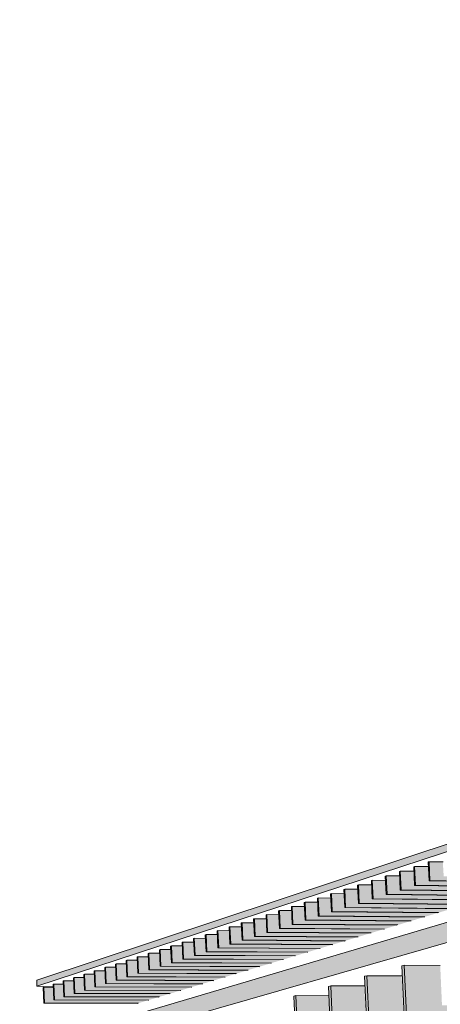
# Model space of a CAD drawing. Header units: inches. Extents: x 30764 to 30770, y -4780 to 4478.
# Drawn here: x 30766.6254 to 30766.6919, y 60.0903 to 60.2459 of the extents above; entities that cross this region are included whole.
import ezdxf

# ---------------------------------------------------------------- set-up
doc = ezdxf.new("R2010")
doc.units = ezdxf.units.IN
doc.header["$MEASUREMENT"] = 0
doc.layers.add('A-ROOF', color=132, linetype='Continuous', lineweight=13)
doc.layers.add('S-BEAM', color=12, linetype='Continuous', lineweight=9)

msp = doc.modelspace()

# ---------------------------------------------------------------- hatches: boundary and pattern name
at = {"layer": 'A-ROOF', "lineweight": 5}
h = msp.add_hatch(color=256, dxfattribs=at)
h.paths.add_polyline_path([(30766.62815, 60.09314), (30766.79129, 60.14664), (30766.79129, 60.14817), (30766.62815, 60.09412)], flags=0)
h.paths.add_polyline_path([(30767.47737, 60.37162), (30767.73992, 60.45771), (30767.73992, 60.46249), (30767.47101, 60.37339)], flags=0)
msp.add_hatch(color=256, dxfattribs=at).paths.add_polyline_path([(30766.52407, 60.05162), (30766.8303, 60.13946), (30766.83011, 60.14384), (30766.52407, 60.05327)], flags=0)
at = {"layer": 'S-BEAM'}
for points in [[(30766.68787, 60.10907), (30766.68801, 60.10911), (30766.68788, 60.11208), (30766.68773, 60.11204)], [(30766.69016, 60.1098), (30766.6903, 60.10984), (30766.69017, 60.11283), (30766.69003, 60.11279)], [(30766.68337, 60.10764), (30766.68351, 60.10769), (30766.68338, 60.11062), (30766.68324, 60.11057)], [(30766.6856, 60.10835), (30766.68574, 60.10839), (30766.68561, 60.11135), (30766.68547, 60.1113)], [(30766.67899, 60.10625), (30766.67912, 60.10629), (30766.679, 60.10919), (30766.67886, 60.10915)], [(30766.68117, 60.10694), (30766.6813, 60.10699), (30766.68117, 60.1099), (30766.68104, 60.10985)], [(30766.67472, 60.1049), (30766.67485, 60.10494), (30766.67472, 60.1078), (30766.67459, 60.10775)], [(30766.67684, 60.10557), (30766.67697, 60.10561), (30766.67685, 60.10849), (30766.67671, 60.10844)], [(30766.66852, 60.10293), (30766.66864, 60.10297), (30766.66852, 60.10577), (30766.66839, 60.10573), (30766.66849, 60.10361)], [(30766.67056, 60.10358), (30766.67069, 60.10362), (30766.67056, 60.10644), (30766.67043, 60.1064), (30766.67056, 60.1036)], [(30766.67263, 60.10423), (30766.67276, 60.10427), (30766.67263, 60.10711), (30766.6725, 60.10707)], [(30766.66451, 60.10166), (30766.66463, 60.1017), (30766.66451, 60.10447), (30766.66439, 60.10443), (30766.66442, 60.10361)], [(30766.6665, 60.10229), (30766.66663, 60.10233), (30766.6665, 60.10512), (30766.66638, 60.10507), (30766.66644, 60.10361)], [(30766.65868, 60.09981), (30766.6588, 60.09985), (30766.65868, 60.10256), (30766.65856, 60.10253)], [(30766.6606, 60.10042), (30766.66072, 60.10046), (30766.6606, 60.10319), (30766.66048, 60.10315)], [(30766.66254, 60.10103), (30766.66267, 60.10107), (30766.66254, 60.10382), (30766.66242, 60.10378), (30766.66243, 60.10361)], [(30766.65491, 60.09861), (30766.65503, 60.09865), (30766.65491, 60.10134), (30766.65479, 60.1013)], [(30766.65679, 60.09921), (30766.6569, 60.09924), (30766.65678, 60.10195), (30766.65666, 60.10191)], [(30766.64942, 60.09687), (30766.64954, 60.09691), (30766.64942, 60.09955), (30766.6493, 60.09951)], [(30766.65123, 60.09744), (30766.65134, 60.09748), (30766.65122, 60.10013), (30766.65111, 60.1001)], [(30766.65306, 60.09803), (30766.65318, 60.09806), (30766.65305, 60.10073), (30766.65294, 60.10069)], [(30766.64587, 60.09574), (30766.64598, 60.09578), (30766.64586, 60.09839), (30766.64575, 60.09835)], [(30766.64764, 60.0963), (30766.64775, 60.09634), (30766.64763, 60.09896), (30766.64752, 60.09893)], [(30766.6407, 60.0941), (30766.6408, 60.09414), (30766.64068, 60.0967), (30766.64058, 60.09666)], [(30766.6424, 60.09464), (30766.64251, 60.09468), (30766.64239, 60.09725), (30766.64228, 60.09722)], [(30766.64413, 60.09519), (30766.64423, 60.09522), (30766.64412, 60.09782), (30766.64401, 60.09778)], [(30766.63569, 60.09252), (30766.6358, 60.09255), (30766.63568, 60.09507), (30766.63558, 60.09503), (30766.63567, 60.09313)], [(30766.63734, 60.09304), (30766.63745, 60.09307), (30766.63733, 60.0956), (30766.63723, 60.09557), (30766.63734, 60.09313)], [(30766.63901, 60.09357), (30766.63911, 60.0936), (30766.639, 60.09615), (30766.63889, 60.09611)], [(30766.63086, 60.09098), (30766.63096, 60.09101), (30766.63084, 60.09349), (30766.63075, 60.09346), (30766.63076, 60.09314)], [(30766.63245, 60.09149), (30766.63255, 60.09152), (30766.63244, 60.09401), (30766.63234, 60.09398), (30766.63238, 60.09314)], [(30766.63406, 60.092), (30766.63416, 60.09203), (30766.63405, 60.09454), (30766.63395, 60.0945), (30766.63401, 60.09314)], [(30766.62928, 60.09048), (30766.62938, 60.09051), (30766.62927, 60.09298), (30766.62917, 60.09294)]]:
    msp.add_hatch(color=256, dxfattribs=at).paths.add_polyline_path(points, flags=0)
at = {"layer": 'S-BEAM', "lineweight": 5}
for points in [[(30766.7054, 60.10892), (30766.70763, 60.10959), (30766.69014, 60.1098), (30766.69001, 60.11206), (30766.68788, 60.11208), (30766.68801, 60.10911), (30766.7001, 60.10898)], [(30766.70779, 60.10964), (30766.71005, 60.11032), (30766.69247, 60.11054), (30766.69233, 60.1128), (30766.69017, 60.11283), (30766.6903, 60.10984), (30766.70582, 60.10966)], [(30766.70071, 60.1075), (30766.70288, 60.10816), (30766.68559, 60.10835), (30766.68546, 60.11059), (30766.68338, 60.11062), (30766.68351, 60.10769), (30766.70006, 60.10751)], [(30766.70304, 60.1082), (30766.70524, 60.10887), (30766.68785, 60.10907), (30766.68772, 60.11132), (30766.68561, 60.11135), (30766.68574, 60.10839), (30766.70008, 60.10824)], [(30766.69614, 60.10612), (30766.69825, 60.10677), (30766.68115, 60.10695), (30766.68102, 60.10917), (30766.679, 60.10919), (30766.67912, 60.10629), (30766.69432, 60.10614)], [(30766.69841, 60.10681), (30766.70055, 60.10746), (30766.68335, 60.10764), (30766.68322, 60.10987), (30766.68117, 60.1099), (30766.6813, 60.10699), (30766.69434, 60.10685)], [(30766.69168, 60.10478), (30766.69374, 60.10541), (30766.67683, 60.10557), (30766.6767, 60.10778), (30766.67472, 60.1078), (30766.67485, 60.10494), (30766.68287, 60.10486)], [(30766.6939, 60.10545), (30766.69598, 60.10608), (30766.67897, 60.10625), (30766.67885, 60.10847), (30766.67685, 60.10849), (30766.67697, 60.10561), (30766.68289, 60.10555)], [(30766.68521, 60.10283), (30766.68719, 60.10343), (30766.67054, 60.10361), (30766.67042, 60.10575), (30766.66852, 60.10577), (30766.66864, 60.10297), (30766.68282, 60.10285)], [(30766.68734, 60.10347), (30766.68935, 60.10408), (30766.67261, 60.10424), (30766.67249, 60.10642), (30766.67056, 60.10644), (30766.67069, 60.10362), (30766.68284, 60.10351)], [(30766.6895, 60.10412), (30766.69153, 60.10474), (30766.67471, 60.1049), (30766.67458, 60.10709), (30766.67263, 60.10711), (30766.67276, 60.10427), (30766.68285, 60.10418)], [(30766.68103, 60.10157), (30766.68296, 60.10216), (30766.66649, 60.10233), (30766.66636, 60.10445), (30766.66451, 60.10447), (30766.66463, 60.1017), (30766.67708, 60.1016)], [(30766.68311, 60.10219), (30766.68506, 60.10279), (30766.6685, 60.10297), (30766.66838, 60.1051), (30766.6665, 60.10512), (30766.66663, 60.10233), (30766.68281, 60.1022)], [(30766.67494, 60.09973), (30766.67681, 60.1003), (30766.66059, 60.10046), (30766.66046, 60.10255), (30766.65868, 60.10256), (30766.6588, 60.09985), (30766.67133, 60.09976)], [(30766.67694, 60.10034), (30766.67883, 60.10091), (30766.66253, 60.10108), (30766.66241, 60.10318), (30766.6606, 60.10319), (30766.66072, 60.10046), (30766.67134, 60.10038)], [(30766.67897, 60.10095), (30766.68088, 60.10153), (30766.66449, 60.1017), (30766.66437, 60.10381), (30766.66254, 60.10382), (30766.66267, 60.10107), (30766.67707, 60.10096)], [(30766.671, 60.09855), (30766.67282, 60.0991), (30766.65677, 60.09925), (30766.65665, 60.10132), (30766.65491, 60.10134), (30766.65503, 60.09865), (30766.65987, 60.09862)], [(30766.67296, 60.09914), (30766.6748, 60.0997), (30766.65867, 60.09985), (30766.65855, 60.10193), (30766.65678, 60.10195), (30766.6569, 60.09924), (30766.67131, 60.09915)], [(30766.66527, 60.09682), (30766.66703, 60.09735), (30766.65122, 60.09748), (30766.6511, 60.09953), (30766.64942, 60.09955), (30766.64954, 60.09691), (30766.65983, 60.09685)], [(30766.66716, 60.09739), (30766.66894, 60.09793), (30766.65305, 60.09806), (30766.65293, 60.10012), (30766.65122, 60.10013), (30766.65134, 60.09748), (30766.65985, 60.09743)], [(30766.66907, 60.09796), (30766.67087, 60.09851), (30766.6549, 60.09865), (30766.65478, 60.10072), (30766.65305, 60.10073), (30766.65318, 60.09806), (30766.65986, 60.09802)], [(30766.66156, 60.0957), (30766.66327, 60.09622), (30766.64762, 60.09631), (30766.64751, 60.09838), (30766.64586, 60.09839), (30766.64598, 60.09578), (30766.6598, 60.09571)], [(30766.6634, 60.09625), (30766.66514, 60.09678), (30766.64941, 60.09691), (30766.64929, 60.09895), (30766.64763, 60.09896), (30766.64775, 60.09634), (30766.65982, 60.09627)], [(30766.65615, 60.09407), (30766.65781, 60.09457), (30766.64239, 60.09465), (30766.64227, 60.09669), (30766.64068, 60.0967), (30766.6408, 60.09414), (30766.65405, 60.09408)], [(30766.65793, 60.09461), (30766.65961, 60.09512), (30766.64411, 60.09519), (30766.644, 60.09725), (30766.64239, 60.09725), (30766.64251, 60.09468), (30766.65407, 60.09462)], [(30766.65973, 60.09515), (30766.66143, 60.09567), (30766.64586, 60.09575), (30766.64574, 60.09781), (30766.64412, 60.09782), (30766.64423, 60.09522), (30766.65408, 60.09518)], [(30766.6862, 60.08852), (30766.68658, 60.08862), (30766.68623, 60.09649), (30766.68585, 60.09638), (30766.68619, 60.08893)], [(30766.73889, 60.08852), (30766.73889, 60.08883), (30766.73998, 60.08909), (30766.73998, 60.09), (30766.6922, 60.09012), (30766.69192, 60.09645), (30766.68623, 60.09649), (30766.68658, 60.08862), (30766.7376, 60.08852)], [(30766.65092, 60.09249), (30766.65252, 60.09298), (30766.63733, 60.09304), (30766.63721, 60.09506), (30766.63568, 60.09507), (30766.6358, 60.09255), (30766.64895, 60.0925)], [(30766.65264, 60.09301), (30766.65426, 60.09351), (30766.639, 60.09357), (30766.63888, 60.0956), (30766.63733, 60.0956), (30766.63745, 60.09307), (30766.65211, 60.09301)], [(30766.65439, 60.09354), (30766.65603, 60.09404), (30766.64068, 60.0941), (30766.64057, 60.09614), (30766.639, 60.09615), (30766.63911, 60.0936), (30766.65404, 60.09354)], [(30766.68031, 60.087), (30766.68067, 60.08709), (30766.68032, 60.09482), (30766.67996, 60.09472), (30766.68022, 60.08895)], [(30766.73224, 60.08703), (30766.73224, 60.08734), (30766.73332, 60.08759), (30766.73332, 60.08845), (30766.68609, 60.08854), (30766.68582, 60.0948), (30766.68032, 60.09482), (30766.68067, 60.08709), (30766.73184, 60.08703)], [(30766.64586, 60.09097), (30766.64741, 60.09144), (30766.63244, 60.09149), (30766.63233, 60.09348), (30766.63084, 60.09349), (30766.63096, 60.09101), (30766.63728, 60.09099)], [(30766.64753, 60.09147), (30766.6491, 60.09195), (30766.63405, 60.092), (30766.63394, 60.094), (30766.63244, 60.09401), (30766.63255, 60.09152), (30766.63729, 60.0915)], [(30766.64922, 60.09198), (30766.6508, 60.09246), (30766.63568, 60.09252), (30766.63557, 60.09453), (30766.63405, 60.09454), (30766.63416, 60.09203), (30766.64894, 60.09198)], [(30766.67461, 60.08553), (30766.67496, 60.08562), (30766.67462, 60.09321), (30766.67427, 60.09312), (30766.67446, 60.08897)], [(30766.72582, 60.08559), (30766.72582, 60.08589), (30766.72688, 60.08614), (30766.72688, 60.08696), (30766.6802, 60.08702), (30766.67993, 60.09319), (30766.67462, 60.09321), (30766.67496, 60.08562), (30766.7204, 60.08559)], [(30766.64422, 60.09047), (30766.64575, 60.09094), (30766.63085, 60.09098), (30766.63073, 60.09297), (30766.62927, 60.09298), (30766.62938, 60.09051), (30766.63727, 60.09049)], [(30766.66911, 60.0841), (30766.66945, 60.08419), (30766.66911, 60.09166), (30766.66877, 60.09156), (30766.66889, 60.08898)], [(30766.7196, 60.08419), (30766.7196, 60.08449), (30766.72064, 60.08473), (30766.72064, 60.08552), (30766.67451, 60.08554), (30766.67424, 60.09164), (30766.66911, 60.09166), (30766.66945, 60.08419), (30766.70897, 60.08419)]]:
    msp.add_hatch(color=256, dxfattribs=at).paths.add_polyline_path(points, flags=0)

# ---------------------------------------------------------------- linework, layer by layer
at = {"layer": 'A-ROOF'}
for p, q in [((30766.62815, 60.09412), (30766.79129, 60.14817)), ((30766.79129, 60.14664), (30766.62815, 60.09314)), ((30766.52407, 60.05327), (30766.83011, 60.14384)), ((30766.8303, 60.13946), (30766.52407, 60.05162)), ((30766.62815, 60.09412), (30766.62815, 60.09314)), ((30766.62815, 60.09314), (30766.63074, 60.09313))]:
    msp.add_line(p, q, dxfattribs=at)
at = {"layer": 'S-BEAM'}
for p, q in [((30766.68788, 60.11208), (30766.68773, 60.11204)), ((30766.68773, 60.11204), (30766.68787, 60.10907)), ((30766.68801, 60.10911), (30766.68788, 60.11208)), ((30766.68788, 60.11208), (30766.69004, 60.11206)), ((30766.69017, 60.11283), (30766.69003, 60.11279)), ((30766.69003, 60.11279), (30766.69016, 60.1098)), ((30766.6903, 60.10984), (30766.69017, 60.11283)), ((30766.69017, 60.11283), (30766.69237, 60.1128)), ((30766.68338, 60.11062), (30766.68324, 60.11057)), ((30766.68324, 60.11057), (30766.68337, 60.10764)), ((30766.68351, 60.10769), (30766.68338, 60.11062)), ((30766.68338, 60.11062), (30766.68549, 60.11059)), ((30766.68561, 60.11135), (30766.68547, 60.1113)), ((30766.68547, 60.1113), (30766.6856, 60.10835)), ((30766.68574, 60.10839), (30766.68561, 60.11135)), ((30766.68561, 60.11135), (30766.68775, 60.11132)), ((30766.679, 60.10919), (30766.67886, 60.10915)), ((30766.67886, 60.10915), (30766.67899, 60.10625)), ((30766.67912, 60.10629), (30766.679, 60.10919)), ((30766.679, 60.10919), (30766.68105, 60.10917)), ((30766.68117, 60.1099), (30766.68104, 60.10985)), ((30766.68104, 60.10985), (30766.68117, 60.10694)), ((30766.6813, 60.10699), (30766.68117, 60.1099)), ((30766.68117, 60.1099), (30766.68326, 60.10987)), ((30766.68787, 60.10907), (30766.68801, 60.10911)), ((30766.70525, 60.10887), (30766.68787, 60.10907)), ((30766.7054, 60.10892), (30766.68801, 60.10911)), ((30766.69016, 60.1098), (30766.6903, 60.10984)), ((30766.70764, 60.10959), (30766.69016, 60.1098)), ((30766.70779, 60.10964), (30766.6903, 60.10984)), ((30766.67472, 60.1078), (30766.67459, 60.10775)), ((30766.67459, 60.10775), (30766.67472, 60.1049)), ((30766.67485, 60.10494), (30766.67472, 60.1078)), ((30766.67472, 60.1078), (30766.67673, 60.10777)), ((30766.67685, 60.10849), (30766.67671, 60.10844)), ((30766.67671, 60.10844), (30766.67684, 60.10557)), ((30766.67697, 60.10561), (30766.67685, 60.10849)), ((30766.67685, 60.10849), (30766.67888, 60.10847)), ((30766.68337, 60.10764), (30766.68351, 60.10769)), ((30766.70057, 60.10746), (30766.68337, 60.10764)), ((30766.70071, 60.1075), (30766.68351, 60.10769)), ((30766.6856, 60.10835), (30766.68574, 60.10839)), ((30766.70289, 60.10816), (30766.6856, 60.10835)), ((30766.70304, 60.1082), (30766.68574, 60.10839)), ((30766.66852, 60.10577), (30766.66839, 60.10573)), ((30766.66839, 60.10573), (30766.66852, 60.10293)), ((30766.66864, 60.10297), (30766.66852, 60.10577)), ((30766.66852, 60.10577), (30766.67045, 60.10575)), ((30766.67056, 60.10644), (30766.67043, 60.1064)), ((30766.67043, 60.1064), (30766.67056, 60.10358)), ((30766.67069, 60.10362), (30766.67056, 60.10644)), ((30766.67056, 60.10644), (30766.67251, 60.10642)), ((30766.67263, 60.10711), (30766.6725, 60.10707)), ((30766.6725, 60.10707), (30766.67263, 60.10423)), ((30766.67276, 60.10427), (30766.67263, 60.10711)), ((30766.67263, 60.10711), (30766.67461, 60.10709)), ((30766.67899, 60.10625), (30766.67912, 60.10629)), ((30766.696, 60.10608), (30766.67899, 60.10625)), ((30766.69614, 60.10612), (30766.67912, 60.10629)), ((30766.68117, 60.10694), (30766.6813, 60.10699)), ((30766.69827, 60.10677), (30766.68117, 60.10694)), ((30766.69841, 60.10681), (30766.6813, 60.10699)), ((30766.66451, 60.10447), (30766.66439, 60.10443)), ((30766.66439, 60.10443), (30766.66451, 60.10166)), ((30766.66463, 60.1017), (30766.66451, 60.10447)), ((30766.66451, 60.10447), (30766.66639, 60.10445)), ((30766.6665, 60.10512), (30766.66638, 60.10507)), ((30766.66638, 60.10507), (30766.6665, 60.10229)), ((30766.66663, 60.10233), (30766.6665, 60.10512)), ((30766.6665, 60.10512), (30766.66841, 60.1051)), ((30766.67263, 60.10423), (30766.67276, 60.10427)), ((30766.68936, 60.10408), (30766.67263, 60.10423)), ((30766.6895, 60.10412), (30766.67276, 60.10427)), ((30766.67472, 60.1049), (30766.67485, 60.10494)), ((30766.69155, 60.10474), (30766.67472, 60.1049)), ((30766.69168, 60.10478), (30766.67485, 60.10494)), ((30766.67684, 60.10557), (30766.67697, 60.10561)), ((30766.69376, 60.10541), (30766.67684, 60.10557)), ((30766.6939, 60.10545), (30766.67697, 60.10561)), ((30766.65868, 60.10256), (30766.65856, 60.10253)), ((30766.65856, 60.10253), (30766.65868, 60.09981)), ((30766.6588, 60.09985), (30766.65868, 60.10256)), ((30766.65868, 60.10256), (30766.66049, 60.10255)), ((30766.6606, 60.10319), (30766.66048, 60.10315)), ((30766.66048, 60.10315), (30766.6606, 60.10042)), ((30766.66072, 60.10046), (30766.6606, 60.10319)), ((30766.6606, 60.10319), (30766.66243, 60.10317)), ((30766.66254, 60.10382), (30766.66242, 60.10378)), ((30766.66242, 60.10378), (30766.66254, 60.10103)), ((30766.66267, 60.10107), (30766.66254, 60.10382)), ((30766.66254, 60.10382), (30766.6644, 60.10381)), ((30766.66852, 60.10293), (30766.66864, 60.10297)), ((30766.68508, 60.10279), (30766.66852, 60.10293)), ((30766.68521, 60.10283), (30766.66864, 60.10297)), ((30766.67056, 60.10358), (30766.67069, 60.10362)), ((30766.68721, 60.10343), (30766.67056, 60.10358)), ((30766.68734, 60.10347), (30766.67069, 60.10362)), ((30766.65491, 60.10134), (30766.65479, 60.1013)), ((30766.65479, 60.1013), (30766.65491, 60.09861)), ((30766.65503, 60.09865), (30766.65491, 60.10134)), ((30766.65491, 60.10134), (30766.65668, 60.10132)), ((30766.65678, 60.10195), (30766.65666, 60.10191)), ((30766.65666, 60.10191), (30766.65679, 60.09921)), ((30766.6569, 60.09924), (30766.65678, 60.10195)), ((30766.65678, 60.10195), (30766.65857, 60.10193)), ((30766.66254, 60.10103), (30766.66267, 60.10107)), ((30766.67885, 60.10091), (30766.66254, 60.10103)), ((30766.67897, 60.10095), (30766.66267, 60.10107)), ((30766.66451, 60.10166), (30766.66463, 60.1017)), ((30766.6809, 60.10153), (30766.66451, 60.10166)), ((30766.68103, 60.10157), (30766.66463, 60.1017)), ((30766.6665, 60.10229), (30766.66663, 60.10233)), ((30766.68298, 60.10216), (30766.6665, 60.10229)), ((30766.68311, 60.10219), (30766.66663, 60.10233)), ((30766.64942, 60.09955), (30766.6493, 60.09951)), ((30766.6493, 60.09951), (30766.64942, 60.09687)), ((30766.64954, 60.09691), (30766.64942, 60.09955)), ((30766.64942, 60.09955), (30766.65112, 60.09953)), ((30766.65122, 60.10013), (30766.65111, 60.1001)), ((30766.65111, 60.1001), (30766.65123, 60.09744)), ((30766.65134, 60.09748), (30766.65122, 60.10013)), ((30766.65122, 60.10013), (30766.65295, 60.10012)), ((30766.65305, 60.10073), (30766.65294, 60.10069)), ((30766.65294, 60.10069), (30766.65306, 60.09803)), ((30766.65318, 60.09806), (30766.65305, 60.10073)), ((30766.65305, 60.10073), (30766.6548, 60.10072)), ((30766.65868, 60.09981), (30766.6588, 60.09985)), ((30766.67482, 60.0997), (30766.65868, 60.09981)), ((30766.67494, 60.09973), (30766.6588, 60.09985)), ((30766.6606, 60.10042), (30766.66072, 60.10046)), ((30766.67682, 60.1003), (30766.6606, 60.10042)), ((30766.67694, 60.10034), (30766.66072, 60.10046)), ((30766.64586, 60.09839), (30766.64575, 60.09835)), ((30766.64575, 60.09835), (30766.64587, 60.09574)), ((30766.64598, 60.09578), (30766.64586, 60.09839)), ((30766.64586, 60.09839), (30766.64753, 60.09838)), ((30766.64763, 60.09896), (30766.64752, 60.09893)), ((30766.64752, 60.09893), (30766.64764, 60.0963)), ((30766.64775, 60.09634), (30766.64763, 60.09896)), ((30766.64763, 60.09896), (30766.64932, 60.09895)), ((30766.65306, 60.09803), (30766.65318, 60.09806)), ((30766.66895, 60.09793), (30766.65306, 60.09803)), ((30766.66907, 60.09796), (30766.65318, 60.09806)), ((30766.65491, 60.09861), (30766.65503, 60.09865)), ((30766.67088, 60.09851), (30766.65491, 60.09861)), ((30766.671, 60.09855), (30766.65503, 60.09865)), ((30766.65679, 60.09921), (30766.6569, 60.09924)), ((30766.67284, 60.0991), (30766.65679, 60.09921)), ((30766.67296, 60.09914), (30766.6569, 60.09924)), ((30766.64068, 60.0967), (30766.64058, 60.09666)), ((30766.64058, 60.09666), (30766.6407, 60.0941)), ((30766.6408, 60.09414), (30766.64068, 60.0967)), ((30766.64068, 60.0967), (30766.6423, 60.09669)), ((30766.64239, 60.09725), (30766.64228, 60.09722)), ((30766.64228, 60.09722), (30766.6424, 60.09464)), ((30766.64251, 60.09468), (30766.64239, 60.09725)), ((30766.64239, 60.09725), (30766.64402, 60.09725)), ((30766.64412, 60.09782), (30766.64401, 60.09778)), ((30766.64401, 60.09778), (30766.64413, 60.09519)), ((30766.64423, 60.09522), (30766.64412, 60.09782)), ((30766.64412, 60.09782), (30766.64577, 60.09781)), ((30766.64764, 60.0963), (30766.64775, 60.09634)), ((30766.66329, 60.09622), (30766.64764, 60.0963)), ((30766.6634, 60.09625), (30766.64775, 60.09634)), ((30766.64942, 60.09687), (30766.64954, 60.09691)), ((30766.66515, 60.09678), (30766.64942, 60.09687)), ((30766.66527, 60.09682), (30766.64954, 60.09691)), ((30766.65123, 60.09744), (30766.65134, 60.09748)), ((30766.66704, 60.09735), (30766.65123, 60.09744)), ((30766.66716, 60.09739), (30766.65134, 60.09748)), ((30766.68623, 60.09649), (30766.68585, 60.09638)), ((30766.68585, 60.09638), (30766.6862, 60.08852)), ((30766.68658, 60.08862), (30766.68623, 60.09649)), ((30766.68623, 60.09649), (30766.69192, 60.09645)), ((30766.63568, 60.09507), (30766.63558, 60.09503)), ((30766.63558, 60.09503), (30766.63569, 60.09252)), ((30766.6358, 60.09255), (30766.63568, 60.09507)), ((30766.63568, 60.09507), (30766.63724, 60.09506)), ((30766.63733, 60.0956), (30766.63723, 60.09557)), ((30766.63723, 60.09557), (30766.63734, 60.09304)), ((30766.63745, 60.09307), (30766.63733, 60.0956)), ((30766.63733, 60.0956), (30766.6389, 60.0956)), ((30766.639, 60.09615), (30766.63889, 60.09611)), ((30766.63889, 60.09611), (30766.63901, 60.09357)), ((30766.63911, 60.0936), (30766.639, 60.09615)), ((30766.639, 60.09615), (30766.64059, 60.09614)), ((30766.64413, 60.09519), (30766.64423, 60.09522)), ((30766.65962, 60.09511), (30766.64413, 60.09519)), ((30766.65973, 60.09515), (30766.64423, 60.09522)), ((30766.64587, 60.09574), (30766.64598, 60.09578)), ((30766.66144, 60.09566), (30766.64587, 60.09574)), ((30766.66156, 60.0957), (30766.64598, 60.09578)), ((30766.68032, 60.09482), (30766.67996, 60.09472)), ((30766.68067, 60.08709), (30766.68032, 60.09482)), ((30766.68032, 60.09482), (30766.68582, 60.0948)), ((30766.63084, 60.09349), (30766.63075, 60.09346)), ((30766.63075, 60.09346), (30766.63086, 60.09098)), ((30766.63096, 60.09101), (30766.63084, 60.09349)), ((30766.63084, 60.09349), (30766.63235, 60.09348)), ((30766.63244, 60.09401), (30766.63234, 60.09398)), ((30766.63234, 60.09398), (30766.63245, 60.09149)), ((30766.63255, 60.09152), (30766.63244, 60.09401)), ((30766.63244, 60.09401), (30766.63396, 60.094)), ((30766.63405, 60.09454), (30766.63395, 60.0945)), ((30766.63395, 60.0945), (30766.63406, 60.092)), ((30766.63416, 60.09203), (30766.63405, 60.09454)), ((30766.63405, 60.09454), (30766.63559, 60.09453)), ((30766.63901, 60.09357), (30766.63911, 60.0936)), ((30766.65428, 60.0935), (30766.63901, 60.09357)), ((30766.65439, 60.09354), (30766.63911, 60.0936)), ((30766.6407, 60.0941), (30766.6408, 60.09414)), ((30766.65604, 60.09403), (30766.6407, 60.0941)), ((30766.65615, 60.09407), (30766.6408, 60.09414)), ((30766.6424, 60.09464), (30766.64251, 60.09468)), ((30766.65782, 60.09457), (30766.6424, 60.09464)), ((30766.65793, 60.09461), (30766.64251, 60.09468)), ((30766.67462, 60.09321), (30766.67427, 60.09312)), ((30766.67496, 60.08562), (30766.67462, 60.09321)), ((30766.67462, 60.09321), (30766.67993, 60.09319)), ((30766.67996, 60.09472), (30766.68031, 60.087)), ((30766.62927, 60.09298), (30766.62917, 60.09294)), ((30766.62917, 60.09294), (30766.62928, 60.09048)), ((30766.62938, 60.09051), (30766.62927, 60.09298)), ((30766.62927, 60.09298), (30766.63076, 60.09297)), ((30766.63406, 60.092), (30766.63416, 60.09203)), ((30766.64911, 60.09195), (30766.63406, 60.092)), ((30766.64922, 60.09198), (30766.63416, 60.09203)), ((30766.63569, 60.09252), (30766.6358, 60.09255)), ((30766.65081, 60.09246), (30766.63569, 60.09252)), ((30766.65092, 60.09249), (30766.6358, 60.09255)), ((30766.63734, 60.09304), (30766.63745, 60.09307)), ((30766.65254, 60.09298), (30766.63734, 60.09304)), ((30766.65264, 60.09301), (30766.63745, 60.09307)), ((30766.66911, 60.09166), (30766.66877, 60.09156)), ((30766.66945, 60.08419), (30766.66911, 60.09166)), ((30766.66911, 60.09166), (30766.67424, 60.09164)), ((30766.67427, 60.09312), (30766.67461, 60.08553)), ((30766.62928, 60.09048), (30766.62938, 60.09051)), ((30766.64411, 60.09044), (30766.62928, 60.09048)), ((30766.64422, 60.09047), (30766.62938, 60.09051)), ((30766.63086, 60.09098), (30766.63096, 60.09101)), ((30766.64576, 60.09094), (30766.63086, 60.09098)), ((30766.64586, 60.09097), (30766.63096, 60.09101)), ((30766.63245, 60.09149), (30766.63255, 60.09152)), ((30766.64743, 60.09144), (30766.63245, 60.09149)), ((30766.64753, 60.09147), (30766.63255, 60.09152)), ((30766.66877, 60.09156), (30766.66911, 60.0841))]:
    msp.add_line(p, q, dxfattribs=at)

doc.saveas('drawing.dxf')
